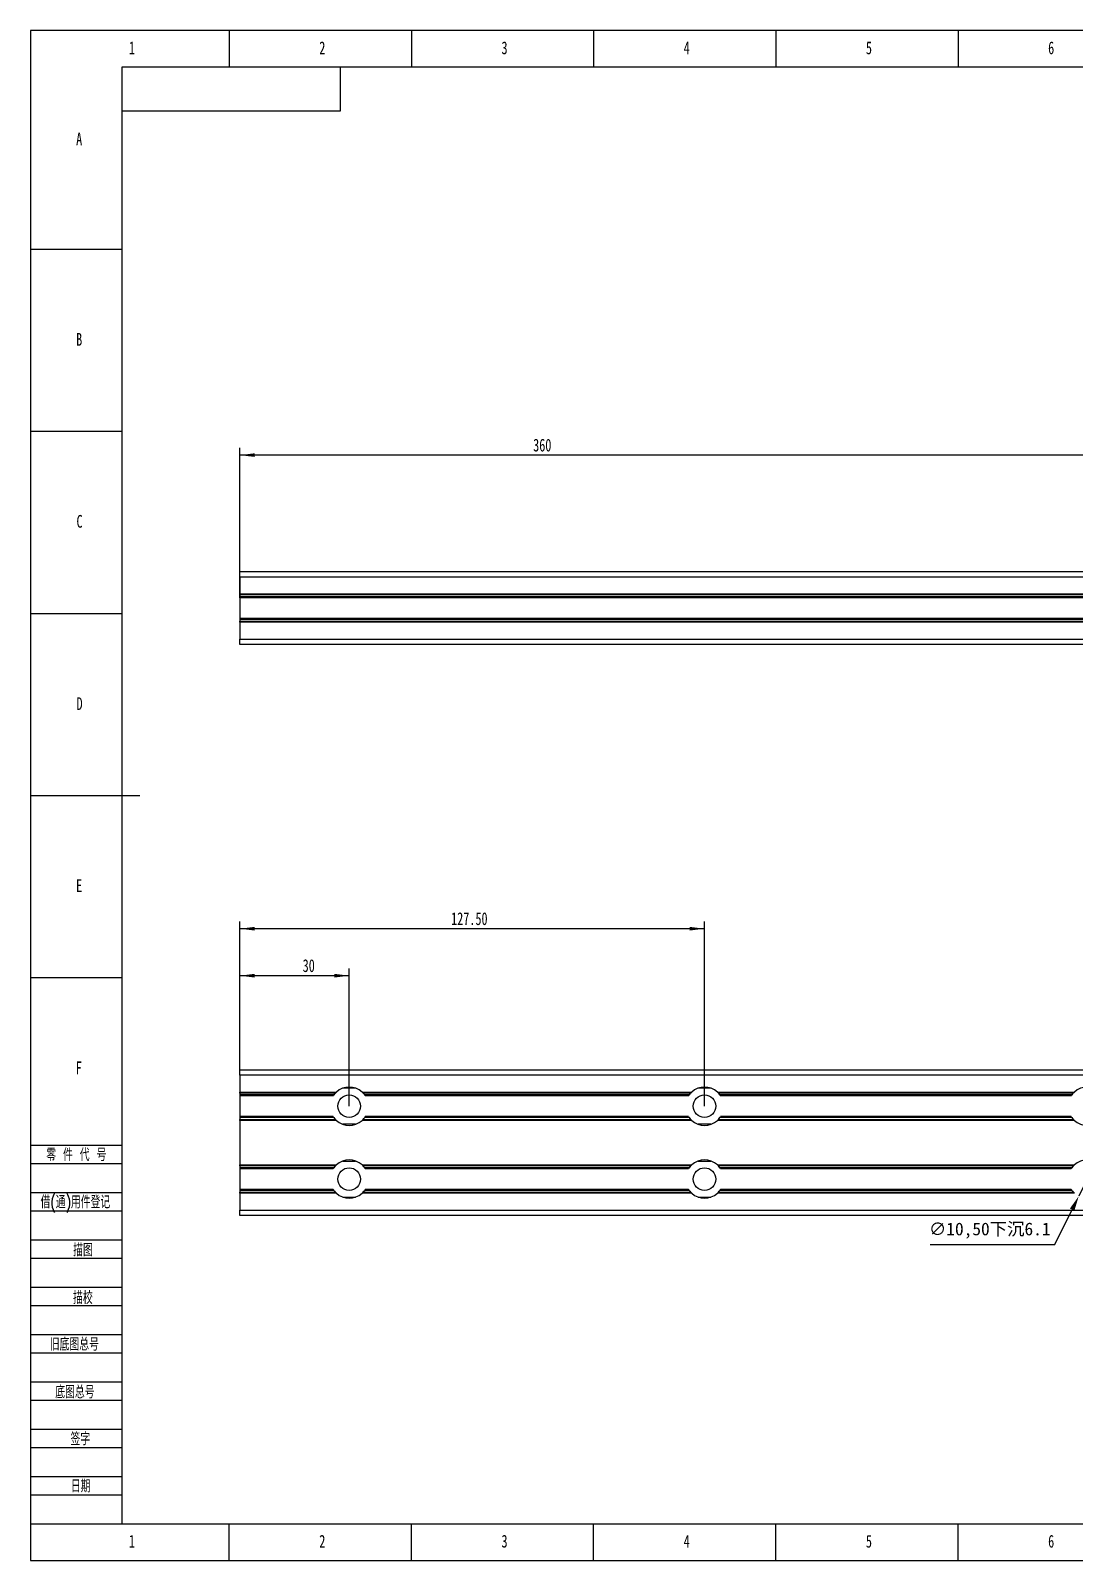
# Model space of a CAD drawing. Header units: millimetres. Extents: x 0 to 594, y 0 to 420.
# Drawn here: x 0 to 286.4, y 0 to 420 of the extents above; entities that cross this region are included whole.
import ezdxf

# ---------------------------------------------------------------- set-up
doc = ezdxf.new("R2010")
doc.units = ezdxf.units.MM
doc.header["$PDSIZE"] = -1
doc.layers.add('10', color=7, linetype='Continuous')
doc.layers.add('5', color=7, linetype='Continuous')
doc.styles.add('SLDTEXTSTYLE0', font='TXT', dxfattribs={"width": 0.7, "bigfont": 'bigfont'})
doc.styles.add('SLDTEXTSTYLE1', font='TXT', dxfattribs={"width": 0.614286, "bigfont": 'bigfont'})
doc.styles.add('SLDTEXTSTYLE3', font='TXT', dxfattribs={"width": 0.7})
doc.dimstyles.new('ISO-25', dxfattribs={"dimtxt": 2.5, "dimasz": 2.5, "dimexe": 1.25, "dimexo": 0.625, "dimtad": 1, "dimtxsty": 'Standard', "dimcen": 2.5, "dimadec": 0, "dimazin": 0, "dimtfac": 1, "dimtmove": 0, "dimatfit": 3, "dimfxl": 1, "dimarcsym": 0})
doc.dimstyles.new('SLDDIMSTYLE0', dxfattribs={"dimtxt": 3.5, "dimasz": 4.08, "dimexe": 0, "dimexo": 0.0625, "dimgap": 0.875, "dimtad": 2, "dimrnd": 1e-09, "dimzin": 12, "dimdsep": 46, "dimtxsty": 'SLDTEXTSTYLE3', "dimsah": 1, "dimcen": 0.09, "dimadec": 0, "dimazin": 3, "dimtfac": 1, "dimtofl": 0, "dimtmove": 0, "dimatfit": 3, "dimfxl": 1, "dimfrac": 2, "dimtolj": 1, "dimtzin": 12, "dimarcsym": 0})
doc.dimstyles.new('SLDDIMSTYLE1', dxfattribs={"dimtxt": 3.5, "dimasz": 4.08, "dimexe": 0, "dimexo": 0.0625, "dimgap": 0.875, "dimtad": 2, "dimrnd": 1e-09, "dimzin": 4, "dimdsep": 46, "dimtxsty": 'SLDTEXTSTYLE3', "dimsah": 1, "dimcen": 0.09, "dimadec": 0, "dimazin": 1, "dimtfac": 1, "dimtofl": 0, "dimtmove": 0, "dimatfit": 3, "dimfxl": 1, "dimfrac": 2, "dimtolj": 1, "dimtzin": 12, "dimarcsym": 0})

# ---------------------------------------------------------------- blocks, each defined once
blk = doc.blocks.new('_D')
at = {"layer": '10', "transparency": 16777216}
for p, q in [((57.43, 264.29), (57.43, 305.45)), ((417.43, 303.45), (57.43, 303.45)), ((417.43, 258.85), (417.43, 305.45))]:
    blk.add_line(p, q, dxfattribs=at)
for points in [[(57.43, 303.45), (61.51, 302.95), (61.51, 303.96)], [(417.43, 303.45), (413.35, 303.96), (413.35, 302.95)]]:
    blk.add_solid(points, dxfattribs=at)
at = {"layer": '10', "transparency": 16777216, "insert": (137.9, 307.96), "char_height": 3.5, "attachment_point": 1, "style": 'SLDTEXTSTYLE3'}
blk.add_mtext('360', dxfattribs=at)
blk = doc.blocks.new('_D_1')
at = {"layer": '10', "transparency": 16777216}
for p, q in [((57.43, 134.69), (57.43, 162.53)), ((87.43, 160.53), (57.43, 160.53)), ((87.43, 124.69), (87.43, 162.53))]:
    blk.add_line(p, q, dxfattribs=at)
for points in [[(57.43, 160.53), (61.51, 160.02), (61.51, 161.04)], [(87.43, 160.53), (83.35, 161.04), (83.35, 160.02)]]:
    blk.add_solid(points, dxfattribs=at)
at = {"layer": '10', "transparency": 16777216, "insert": (74.65, 165.04), "char_height": 3.5, "attachment_point": 1, "style": 'SLDTEXTSTYLE3'}
blk.add_mtext('30', dxfattribs=at)
blk = doc.blocks.new('_D_2')
at = {"layer": '10', "transparency": 16777216}
for p, q in [((57.43, 134.69), (57.43, 175.43)), ((184.93, 173.43), (57.43, 173.43)), ((184.93, 124.69), (184.93, 175.43))]:
    blk.add_line(p, q, dxfattribs=at)
for points in [[(57.43, 173.43), (61.51, 172.92), (61.51, 173.93)], [(184.93, 173.43), (180.85, 173.93), (180.85, 172.92)]]:
    blk.add_solid(points, dxfattribs=at)
at = {"layer": '10', "transparency": 16777216, "insert": (115.39, 177.94), "char_height": 3.5, "attachment_point": 1, "style": 'SLDTEXTSTYLE3'}
blk.add_mtext('127.50', dxfattribs=at)
blk = doc.blocks.new('*D11')
at = {"color": 0, "lineweight": -2, "transparency": 16777216}
for p, q in [((294.06, 113.06), (295.86, 116.72)), ((292.25, 109.4), (287.61, 99.98)), ((281.09, 86.76), (285.81, 96.32)), ((246.81, 86.76), (281.09, 86.76))]:
    blk.add_line(p, q, dxfattribs=at)
at = {"color": 0, "transparency": 16777216}
for points in [[(293.45, 113.36), (294.67, 112.76), (292.25, 109.4)], [(285.2, 96.63), (286.42, 96.02), (287.61, 99.98)]]:
    blk.add_solid(points, dxfattribs=at)
at = {"layer": 'Defpoints', "color": 0, "transparency": 16777216}
for p in [(292.25, 109.4), (287.61, 99.98)]:
    blk.add_point(p, dxfattribs=at)
at = {"color": 0, "transparency": 16777216, "insert": (263.19, 90.55), "char_height": 3.5, "attachment_point": 5}
blk.add_mtext('∅10,50{\\fSimSun|b0|i0|c134|p2;下沉}6.1', dxfattribs=at)

msp = doc.modelspace()

# ---------------------------------------------------------------- linework, layer by layer
at = {"color": 7, "linetype": 'Continuous', "lineweight": 25}
for p, q in [((57.432, 269.953), (57.432, 271.453)), ((57.432, 271.453), (322.074, 271.453)), ((321.488, 269.953), (57.432, 269.953)), ((57.432, 269.953), (57.432, 265.353)), ((57.432, 265.353), (319.951, 265.353)), ((57.432, 265.053), (57.432, 265.353)), ((319.863, 265.053), (57.432, 265.053)), ((57.432, 265.053), (57.432, 264.553)), ((319.722, 264.553), (57.432, 264.553)), ((57.432, 264.553), (57.432, 264.293)), ((319.65, 264.293), (57.432, 264.293)), ((57.432, 264.293), (57.432, 258.614)), ((318.368, 258.614), (57.432, 258.614)), ((57.432, 258.614), (57.432, 258.353)), ((318.323, 258.353), (57.432, 258.353)), ((57.432, 258.353), (57.432, 257.853)), ((57.432, 257.553), (57.432, 257.853)), ((57.432, 257.853), (318.239, 257.853)), ((57.432, 257.553), (57.432, 252.953)), ((318.191, 257.553), (57.432, 257.553)), ((57.432, 251.453), (57.432, 252.953)), ((57.432, 252.953), (317.654, 252.953)), ((317.564, 251.453), (57.432, 251.453)), ((57.432, 134.693), (417.432, 134.693)), ((57.432, 133.193), (57.432, 134.693)), ((417.432, 133.193), (57.432, 133.193)), ((57.432, 133.193), (57.432, 128.593)), ((57.432, 128.593), (83.918, 128.593)), ((57.432, 128.293), (57.432, 128.593)), ((83.611, 128.293), (57.432, 128.293)), ((57.432, 128.293), (57.432, 127.793)), ((83.195, 127.793), (57.432, 127.793)), ((57.432, 127.793), (57.432, 127.533)), ((83.016, 127.533), (57.432, 127.533)), ((57.432, 127.533), (57.432, 121.854)), ((89.151, 129.654), (85.713, 129.654)), ((90.947, 128.593), (181.418, 128.593)), ((181.111, 128.293), (91.254, 128.293)), ((180.695, 127.793), (91.669, 127.793)), ((180.516, 127.533), (91.848, 127.533)), ((186.651, 129.654), (183.213, 129.654)), ((188.447, 128.593), (286.418, 128.593)), ((286.111, 128.293), (188.754, 128.293)), ((285.695, 127.793), (189.169, 127.793)), ((285.516, 127.533), (189.348, 127.533)), ((83.016, 121.854), (57.432, 121.854)), ((57.432, 121.854), (57.432, 121.593)), ((180.516, 121.854), (91.848, 121.854)), ((285.516, 121.854), (189.348, 121.854)), ((83.195, 121.593), (57.432, 121.593)), ((57.432, 121.593), (57.432, 121.093)), ((57.432, 121.093), (83.611, 121.093)), ((57.432, 120.793), (57.432, 121.093)), ((83.918, 120.793), (57.432, 120.793)), ((57.432, 120.793), (57.432, 108.593)), ((89.151, 119.733), (85.713, 119.733)), ((181.418, 120.793), (90.947, 120.793)), ((91.254, 121.093), (181.111, 121.093)), ((180.695, 121.593), (91.669, 121.593)), ((186.651, 119.733), (183.213, 119.733)), ((286.418, 120.793), (188.447, 120.793)), ((188.754, 121.093), (286.111, 121.093)), ((285.695, 121.593), (189.169, 121.593)), ((85.713, 109.654), (89.151, 109.654)), ((183.213, 109.654), (186.651, 109.654)), ((57.432, 108.593), (83.918, 108.593)), ((57.432, 108.293), (57.432, 108.593)), ((83.611, 108.293), (57.432, 108.293)), ((57.432, 108.293), (57.432, 107.793)), ((83.195, 107.793), (57.432, 107.793)), ((57.432, 107.793), (57.432, 107.533)), ((83.016, 107.533), (57.432, 107.533)), ((57.432, 107.533), (57.432, 101.854)), ((90.947, 108.593), (181.418, 108.593)), ((181.111, 108.293), (91.254, 108.293)), ((180.695, 107.793), (91.669, 107.793)), ((180.516, 107.533), (91.848, 107.533)), ((188.447, 108.593), (286.418, 108.593)), ((286.111, 108.293), (188.754, 108.293)), ((285.695, 107.793), (189.169, 107.793)), ((285.516, 107.533), (189.348, 107.533)), ((83.016, 101.854), (57.432, 101.854)), ((57.432, 101.854), (57.432, 101.593)), ((83.195, 101.593), (57.432, 101.593)), ((57.432, 101.593), (57.432, 101.093)), ((57.432, 101.093), (83.611, 101.093)), ((57.432, 100.793), (57.432, 101.093)), ((91.254, 101.093), (181.111, 101.093)), ((180.695, 101.593), (91.669, 101.593)), ((180.516, 101.854), (91.848, 101.854)), ((188.754, 101.093), (286.111, 101.093)), ((285.695, 101.593), (189.169, 101.593)), ((285.516, 101.854), (189.348, 101.854)), ((83.918, 100.793), (57.432, 100.793)), ((57.432, 100.793), (57.432, 96.193)), ((85.713, 99.733), (89.151, 99.733)), ((181.418, 100.793), (90.947, 100.793)), ((183.213, 99.733), (186.651, 99.733)), ((286.418, 100.793), (188.447, 100.793)), ((57.432, 96.193), (417.432, 96.193)), ((57.432, 94.693), (57.432, 96.193)), ((417.432, 94.693), (57.432, 94.693))]:
    msp.add_line(p, q, dxfattribs=at)
for centre in [(87.432, 124.693), (184.932, 124.693), (87.432, 104.693), (184.932, 104.693)]:
    msp.add_circle(centre, 3.1, dxfattribs=at)
for centre, start, end in [((87.432, 124.693), 143.80919, 147.26007), ((87.432, 124.693), 136.70819, 143.80919), ((87.432, 124.693), 47.97537, 132.02463), ((87.432, 124.693), 36.19081, 43.29181), ((87.432, 124.693), 32.73993, 36.19081), ((184.932, 124.693), 143.80919, 147.26007), ((184.932, 124.693), 136.70819, 143.80919), ((184.932, 124.693), 47.97537, 132.02463), ((184.932, 124.693), 36.19081, 43.29181), ((184.932, 124.693), 32.73993, 36.19081), ((289.932, 124.693), 143.80919, 147.26007), ((289.932, 124.693), 136.70819, 143.80919), ((289.932, 124.693), 47.97537, 132.02463), ((87.432, 124.693), 212.73993, 216.19081), ((87.432, 124.693), 323.80919, 327.26007), ((184.932, 124.693), 212.73993, 216.19081), ((184.932, 124.693), 323.80919, 327.26007), ((289.932, 124.693), 212.73993, 216.19081), ((87.432, 124.693), 216.19081, 223.29181), ((87.432, 124.693), 227.97537, 312.02463), ((87.432, 124.693), 316.70819, 323.80919), ((184.932, 124.693), 216.19081, 223.29181), ((184.932, 124.693), 227.97537, 312.02463), ((184.932, 124.693), 316.70819, 323.80919), ((289.932, 124.693), 216.19081, 223.29181), ((289.932, 124.693), 227.97537, 312.02463), ((87.432, 104.693), 47.97537, 132.02463), ((184.932, 104.693), 47.97537, 132.02463), ((289.932, 104.693), 47.97537, 132.02463), ((87.432, 104.693), 143.80919, 147.26007), ((87.432, 104.693), 136.70819, 143.80919), ((87.432, 104.693), 36.19081, 43.29181), ((87.432, 104.693), 32.73993, 36.19081), ((184.932, 104.693), 143.80919, 147.26007), ((184.932, 104.693), 136.70819, 143.80919), ((184.932, 104.693), 36.19081, 43.29181), ((184.932, 104.693), 32.73993, 36.19081), ((289.932, 104.693), 143.80919, 147.26007), ((289.932, 104.693), 136.70819, 143.80919), ((87.432, 104.693), 212.73993, 216.19081), ((87.432, 104.693), 216.19081, 223.29181), ((87.432, 104.693), 316.70819, 323.80919), ((87.432, 104.693), 323.80919, 327.26007), ((184.932, 104.693), 212.73993, 216.19081), ((184.932, 104.693), 216.19081, 223.29181), ((184.932, 104.693), 316.70819, 323.80919), ((184.932, 104.693), 323.80919, 327.26007), ((289.932, 104.693), 212.73993, 216.19081), ((289.932, 104.693), 216.19081, 223.29181), ((87.432, 104.693), 227.97537, 312.02463), ((184.932, 104.693), 227.97537, 312.02463)]:
    msp.add_arc(centre, 5.25, start, end, dxfattribs=at)
for points, knots in [([(83.611, 128.293), (83.611, 128.293), (83.622, 128.306), (83.661, 128.346), (83.687, 128.373), (83.776, 128.462), (83.846, 128.529), (83.918, 128.593)], [0, 0, 0, 0, 0.25, 0.25, 0.5, 0.5, 1, 1, 1, 1]), ([(90.947, 128.593), (91.018, 128.529), (91.089, 128.462), (91.177, 128.373), (91.203, 128.346), (91.242, 128.306), (91.254, 128.293), (91.254, 128.293)], [0, 0, 0, 0, 0.5, 0.5, 0.75, 0.75, 1, 1, 1, 1]), ([(181.111, 128.293), (181.111, 128.293), (181.122, 128.306), (181.161, 128.346), (181.187, 128.373), (181.276, 128.462), (181.346, 128.529), (181.418, 128.593)], [0, 0, 0, 0, 0.25, 0.25, 0.5, 0.5, 1, 1, 1, 1]), ([(188.447, 128.593), (188.518, 128.529), (188.589, 128.462), (188.677, 128.373), (188.703, 128.346), (188.742, 128.306), (188.754, 128.293), (188.754, 128.293)], [0, 0, 0, 0, 0.5, 0.5, 0.75, 0.75, 1, 1, 1, 1]), ([(286.111, 128.293), (286.111, 128.293), (286.122, 128.306), (286.161, 128.346), (286.187, 128.373), (286.276, 128.462), (286.346, 128.529), (286.418, 128.593)], [0, 0, 0, 0, 0.25, 0.25, 0.5, 0.5, 1, 1, 1, 1]), ([(83.918, 120.793), (83.846, 120.858), (83.775, 120.926), (83.687, 121.014), (83.661, 121.041), (83.622, 121.081), (83.611, 121.093), (83.611, 121.093)], [0, 0, 0, 0, 0.5, 0.5, 0.75, 0.75, 1, 1, 1, 1]), ([(91.254, 121.093), (91.254, 121.093), (91.242, 121.081), (91.203, 121.041), (91.177, 121.014), (91.088, 120.925), (91.018, 120.857), (90.947, 120.793)], [0, 0, 0, 0, 0.25, 0.25, 0.5, 0.5, 1, 1, 1, 1]), ([(181.418, 120.793), (181.346, 120.858), (181.275, 120.926), (181.187, 121.014), (181.161, 121.041), (181.122, 121.081), (181.111, 121.093), (181.111, 121.093)], [0, 0, 0, 0, 0.5, 0.5, 0.75, 0.75, 1, 1, 1, 1]), ([(188.754, 121.093), (188.754, 121.093), (188.742, 121.081), (188.703, 121.041), (188.677, 121.014), (188.588, 120.925), (188.518, 120.857), (188.447, 120.793)], [0, 0, 0, 0, 0.25, 0.25, 0.5, 0.5, 1, 1, 1, 1]), ([(286.418, 120.793), (286.346, 120.858), (286.275, 120.926), (286.187, 121.014), (286.161, 121.041), (286.122, 121.081), (286.111, 121.093), (286.111, 121.093)], [0, 0, 0, 0, 0.5, 0.5, 0.75, 0.75, 1, 1, 1, 1]), ([(83.611, 108.293), (83.611, 108.293), (83.622, 108.306), (83.661, 108.346), (83.687, 108.373), (83.776, 108.462), (83.846, 108.529), (83.918, 108.593)], [0, 0, 0, 0, 0.25, 0.25, 0.5, 0.5, 1, 1, 1, 1]), ([(90.947, 108.593), (91.018, 108.529), (91.089, 108.462), (91.177, 108.373), (91.203, 108.346), (91.242, 108.306), (91.254, 108.293), (91.254, 108.293)], [0, 0, 0, 0, 0.5, 0.5, 0.75, 0.75, 1, 1, 1, 1]), ([(181.111, 108.293), (181.111, 108.293), (181.122, 108.306), (181.161, 108.346), (181.187, 108.373), (181.276, 108.462), (181.346, 108.529), (181.418, 108.593)], [0, 0, 0, 0, 0.25, 0.25, 0.5, 0.5, 1, 1, 1, 1]), ([(188.447, 108.593), (188.518, 108.529), (188.589, 108.462), (188.677, 108.373), (188.703, 108.346), (188.742, 108.306), (188.754, 108.293), (188.754, 108.293)], [0, 0, 0, 0, 0.5, 0.5, 0.75, 0.75, 1, 1, 1, 1]), ([(286.111, 108.293), (286.111, 108.293), (286.122, 108.306), (286.161, 108.346), (286.187, 108.373), (286.276, 108.462), (286.346, 108.529), (286.418, 108.593)], [0, 0, 0, 0, 0.25, 0.25, 0.5, 0.5, 1, 1, 1, 1]), ([(83.918, 100.793), (83.846, 100.858), (83.775, 100.926), (83.687, 101.014), (83.661, 101.041), (83.622, 101.081), (83.611, 101.093), (83.611, 101.093)], [0, 0, 0, 0, 0.5, 0.5, 0.75, 0.75, 1, 1, 1, 1]), ([(91.254, 101.093), (91.254, 101.093), (91.242, 101.081), (91.203, 101.041), (91.177, 101.014), (91.088, 100.925), (91.018, 100.857), (90.947, 100.793)], [0, 0, 0, 0, 0.25, 0.25, 0.5, 0.5, 1, 1, 1, 1]), ([(181.418, 100.793), (181.346, 100.858), (181.275, 100.926), (181.187, 101.014), (181.161, 101.041), (181.122, 101.081), (181.111, 101.093), (181.111, 101.093)], [0, 0, 0, 0, 0.5, 0.5, 0.75, 0.75, 1, 1, 1, 1]), ([(188.754, 101.093), (188.754, 101.093), (188.742, 101.081), (188.703, 101.041), (188.677, 101.014), (188.588, 100.925), (188.518, 100.857), (188.447, 100.793)], [0, 0, 0, 0, 0.25, 0.25, 0.5, 0.5, 1, 1, 1, 1]), ([(286.418, 100.793), (286.346, 100.858), (286.275, 100.926), (286.187, 101.014), (286.161, 101.041), (286.122, 101.081), (286.111, 101.093), (286.111, 101.093)], [0, 0, 0, 0, 0.5, 0.5, 0.75, 0.75, 1, 1, 1, 1])]:
    msp.add_open_spline(points, degree=3, knots=knots, dxfattribs=at)
at = {"layer": '5', "color": 7}
for p, q in [((594.005, 420), (0, 420)), ((0, 420), (0, 0)), ((0, 114), (25, 114)), ((0, 109), (25, 109)), ((0, 101), (25, 101)), ((0, 96), (25, 96)), ((0, 88), (25, 88)), ((0, 83), (25, 83)), ((0, 75), (25, 75)), ((0, 70), (25, 70)), ((0, 62), (25, 62)), ((0, 57), (25, 57)), ((0, 49), (25, 49)), ((0, 44), (25, 44)), ((0, 36), (25, 36)), ((0, 31), (25, 31)), ((0, 23), (25, 23)), ((0, 18), (25, 18)), ((0, 0), (594.005, 0))]:
    msp.add_line(p, q, dxfattribs=at)
at = {"layer": '5'}
for p, q in [((54.5, 420), (54.5, 410)), ((104.5, 420), (104.5, 410)), ((154.5, 420), (154.5, 410)), ((204.5, 420), (204.5, 410)), ((254.5, 420), (254.5, 410)), ((0, 360), (25, 360)), ((0, 310), (25, 310)), ((0, 260), (25, 260)), ((0, 160), (25, 160)), ((54.5, 0), (54.5, 10)), ((104.5, 0), (104.5, 10)), ((154.5, 0), (154.5, 10)), ((204.5, 0), (204.5, 10)), ((254.5, 0), (254.5, 10))]:
    msp.add_line(p, q, dxfattribs=at)
at = {"layer": '5', "color": 7, "lineweight": 25}
for p, q in [((584.005, 410), (25, 410)), ((25, 410), (25, 10)), ((85, 398), (85, 410)), ((25, 398), (85, 398)), ((0, 10), (584.005, 10))]:
    msp.add_line(p, q, dxfattribs=at)
at = {"layer": '5', "lineweight": 25}
msp.add_line((0, 210), (30, 210), dxfattribs=at)

# ---------------------------------------------------------------- texts
at = {"layer": '10', "char_height": 3.5, "attachment_point": 2, "style": 'SLDTEXTSTYLE3'}
for s, insert in [('1', (27.794, 417.018)), ('2', (80.044, 417.018)), ('3', (130.044, 417.018)), ('4', (180.044, 417.018)), ('5', (230.044, 417.018)), ('6', (280.047, 417.018)), ('A', (13.32, 392.018)), ('B', (13.32, 336.974)), ('C', (13.427, 287.018)), ('D', (13.43, 236.974)), ('E', (13.318, 187.018)), ('F', (13.224, 136.974)), ('1', (27.794, 7.018)), ('2', (80.044, 7.018)), ('3', (130.044, 7.018)), ('4', (180.044, 7.018)), ('5', (230.044, 7.018)), ('6', (280.047, 7.018))]:
    msp.add_mtext(s, dxfattribs=dict(at, insert=insert))
at = {"layer": '10', "color": 7, "char_height": 3.5}
for s, insert, attachment_point, style in [('零 件 代 号', (4.285, 113.124), 1, 'SLDTEXTSTYLE1'), ('借(通)用件登记', (2.735, 100.137), 1, 'SLDTEXTSTYLE0'), ('描图', (14.373, 86.983), 2, 'SLDTEXTSTYLE0'), ('描校', (14.341, 73.881), 2, 'SLDTEXTSTYLE0'), ('旧底图总号', (5.262, 61.089), 1, 'SLDTEXTSTYLE0'), ('底图总号', (6.762, 47.975), 1, 'SLDTEXTSTYLE0'), ('签字', (13.648, 35.109), 2, 'SLDTEXTSTYLE0'), ('日期', (13.725, 22.148), 2, 'SLDTEXTSTYLE0')]:
    msp.add_mtext(s, dxfattribs=dict(at, insert=insert, attachment_point=attachment_point, style=style))

# ---------------------------------------------------------------- dimensions: what is measured, and where the dimension line sits
dim = msp.add_diameter_dim_2p(p1=(292.253, 109.403), p2=(287.611, 99.984), text='<>{\\fSimSun|b0|i0|c134|p2;下沉}6.1', dimstyle='ISO-25', override={"dimtxt": 3.5, "dimasz": 4.08, "dimexe": 2, "dimexo": 0, "dimgap": 1.524, "dimtih": 1, "dimtoh": 1, "dimzin": 0, "dimadec": 2, "dimtzin": 0})
dim.commit()
dim.dimension.update_dxf_attribs({"geometry": '*D11', "text_midpoint": (263.187, 86.755), "dimtype": 163})
at = {"layer": '10'}
for base, p1, p2, dimstyle, picture, middle in [((57.432, 303.453), (417.432, 258.853), (57.432, 264.293), 'SLDDIMSTYLE0', '_D', (140.199, 303.453)), ((57.432, 173.426), (184.932, 124.693), (57.432, 134.693), 'SLDDIMSTYLE1', '_D_2', (119.991, 173.426)), ((57.432, 160.531), (87.432, 124.693), (57.432, 134.693), 'SLDDIMSTYLE0', '_D_1', (76.187, 160.531))]:
    dim = msp.add_linear_dim(base=base, p1=p1, p2=p2, dimstyle=dimstyle, dxfattribs=at)
    dim.commit()
    dim.dimension.update_dxf_attribs({"geometry": picture, "text_midpoint": middle, "dimtype": 160})

doc.saveas('drawing.dxf')
